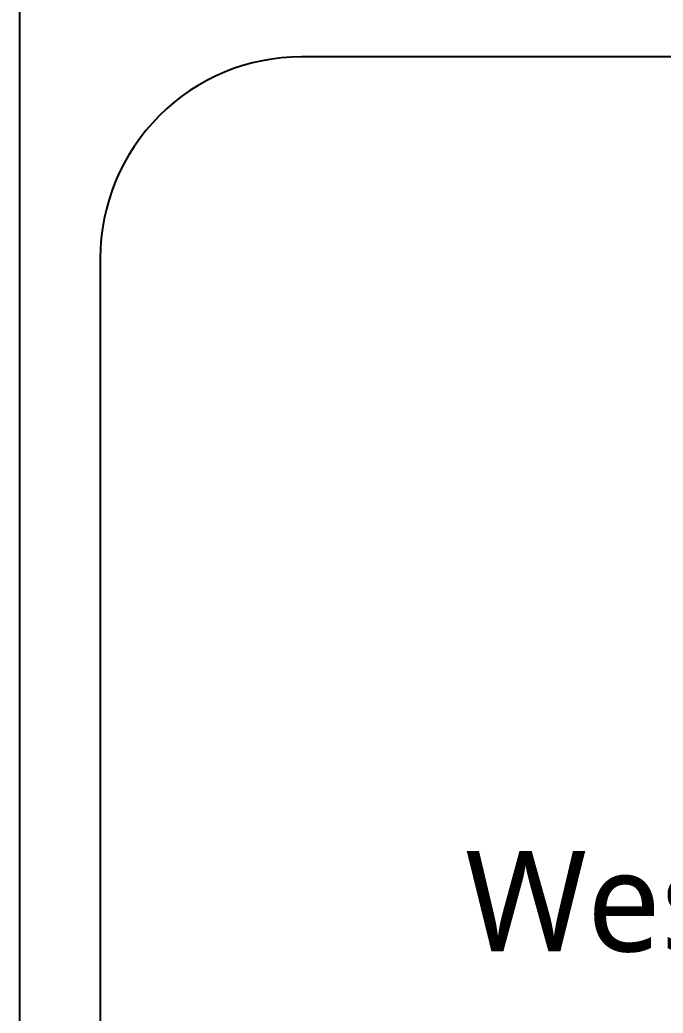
# Model space of a CAD drawing. Extents: x 0 to 420, y 0 to 297.
# Drawn here: x 352.5 to 360.5, y 68.96 to 81.3 of the extents above; entities that cross this region are included whole.
import ezdxf
from ezdxf.enums import TextEntityAlignment as Align

# ---------------------------------------------------------------- set-up
doc = ezdxf.new("R2010")
doc.units = 0
doc.header["$LTSCALE"] = 12
doc.header["$MEASUREMENT"] = 0
for name, color, linetype in [('L25', 1, 'CONTINUOUS'), ('T35', 3, 'CONTINUOUS'), ('TBLK50', 7, 'CONTINUOUS')]:
    doc.layers.add(name, color=color, linetype=linetype)
doc.styles.add('logonorm', font='trebuc.TTF', dxfattribs={"width": 1.02, "height": 0.2})

# ---------------------------------------------------------------- blocks, each defined once
blk = doc.blocks.new('A3BBLK')
at = {"layer": 'TBLK50'}
blk.add_line((352.5, 4.5), (352.5, 292.5), dxfattribs=at)
blk = doc.blocks.new('State Logo')
at = {"layer": 'T35', "color": 1, "style": 'logonorm'}
blk.add_text('Western Australia', height=2.49981, dxfattribs=at).set_placement((0.047, -7.56), align=Align.MIDDLE)

msp = doc.modelspace()

# ---------------------------------------------------------------- linework, layer by layer
at = {"layer": 'TBLK50'}
msp.add_lwpolyline([(407, 80.841), (356, 80.841, 0.414214), (353.5, 78.341), (353.5, 60.5, 0.414214), (356, 58), (407, 58, 0.414214), (409.5, 60.5), (409.5, 78.341, 0.414214)], format="xyb", close=True, dxfattribs=at)

# ---------------------------------------------------------------- block references
at = {"layer": 'L25'}
msp.add_blockref('A3BBLK', (0, 0), dxfattribs=at)
at = {"layer": 'L25', "xscale": 0.5, "yscale": 0.5, "zscale": 0.5}
msp.add_blockref('State Logo', (364.797, 74.162), dxfattribs=at)

doc.saveas('drawing.dxf')
